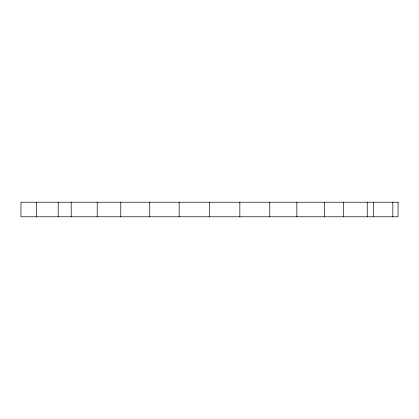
<?xml version="1.0" encoding="UTF-8"?>
<svg xmlns="http://www.w3.org/2000/svg" width="419" height="419" viewBox="0 0 419 419"><rect width="100%" height="100%" fill="white"/><g stroke="black" fill="none" stroke-linecap="round" stroke-linejoin="round"><path stroke-width="0.63" d="M392.839 202.22L392.839 216.78M373.669 202.22L373.669 216.78M367.238 202.22L367.238 216.78M343.334 202.22L343.334 216.78M324.495 202.22L324.495 216.78M296.856 202.22L296.856 216.78M269.773 202.22L269.773 216.78M239.836 202.22L239.836 216.78M209.5 202.22L209.5 216.78M179.164 202.22L179.164 216.78M149.745 202.22L149.745 216.78M120.777 202.22L120.777 216.78M97.198 202.22L97.198 216.78M71.204 202.22L71.204 216.78M58.199 202.22L58.199 216.78M36.594 202.22L36.594 216.78M398.05 202.22L20.95 202.22L20.95 216.78L398.05 216.78L398.05 202.22"/></g></svg>
